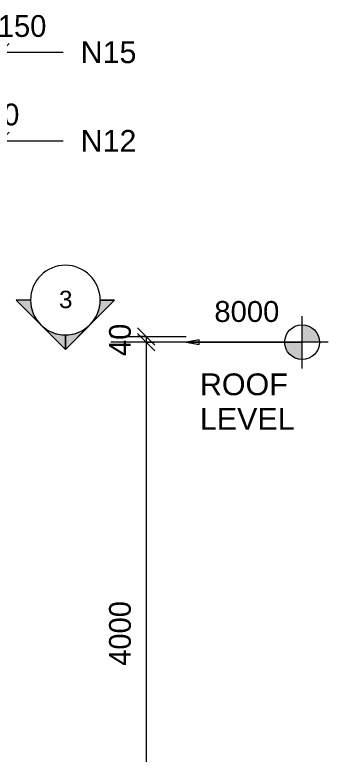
# Model space of a CAD drawing. Header units: millimetres. Extents: x -9471 to 9984, y -2794 to 13196.
# Drawn here: x -430 to 1730, y 4821 to 9916 of the extents above; entities that cross this region are included whole.
import ezdxf

# ---------------------------------------------------------------- set-up
doc = ezdxf.new("R2010")
doc.units = ezdxf.units.MM
doc.linetypes.add('Overhead', pattern=[3.97, 2.38, -1.59])
for name, color, linetype, lineweight in [('A-ANNO-DIMS', 211, 'Continuous', 9), ('A-ANNO-DIMS-60', 211, 'Continuous', 9), ('A-FLOR-OVHD', 1, 'Overhead', 18), ('G-ANNO-DIMS', 111, 'Continuous', 9), ('G-ANNO-SYMB', 111, 'Continuous', 9), ('G-ANNO-TEXT', 231, 'Continuous', 9)]:
    doc.layers.add(name, color=color, linetype=linetype, lineweight=lineweight)
doc.styles.add('Arial', font='arial.ttf', dxfattribs={"height": 120})
doc.styles.add('Arial_1', font='arial.ttf', dxfattribs={"height": 150})
doc.styles.add('Arial_2', font='arial.ttf', dxfattribs={"height": 144})
doc.styles.add('Nirmala UI Semilight', font='NirmalaS.ttf', dxfattribs={"height": 150})
doc.dimstyles.new('Arrow_Filled_-_2_5_NI_UI_1', dxfattribs={"dimscale": 304.8, "dimtxt": 157.104592, "dimasz": 0.393701, "dimexe": 0.19685, "dimexo": 0.0625, "dimgap": 0.19685, "dimtad": 1, "dimdec": 4, "dimzin": 0, "dimdsep": 46, "dimtxsty": 'Nirmala UI Semilight', "dimblk1": 'OBLIQUE', "dimblk2": 'OBLIQUE', "dimsah": 1, "dimcen": 0.09, "dimazin": 0, "dimtfac": 1, "dimtdec": 4, "dimtix": 1, "dimtmove": 0, "dimatfit": 3, "dimfxl": 0.19685, "dimfxlon": 1, "dimtvp": 1, "dimtolj": 1, "dimtzin": 0, "dimarcsym": 2})
doc.dimstyles.new('Arrow_Filled_-_2_5_NI_UI_2', dxfattribs={"dimscale": 304.8, "dimtxt": 157.104592, "dimasz": 0.393701, "dimexe": 0.19685, "dimexo": 0.0625, "dimgap": 0.19685, "dimtad": 1, "dimdec": 4, "dimzin": 0, "dimdsep": 46, "dimtxsty": 'Nirmala UI Semilight', "dimblk1": 'OBLIQUE', "dimblk2": 'OBLIQUE', "dimsah": 1, "dimcen": 0.09, "dimazin": 0, "dimtfac": 1, "dimtdec": 4, "dimtix": 1, "dimtmove": 1, "dimatfit": 3, "dimfxl": 0.19685, "dimfxlon": 1, "dimtvp": 1, "dimtolj": 1, "dimtzin": 0, "dimarcsym": 2})

# ---------------------------------------------------------------- blocks, each defined once
blk = doc.blocks.new('DIMBLOCK17-Elevation Front')
at = {"layer": 'A-ANNO-DIMS-60'}
for p, q in [((-628.5, 9048.5), (-568.5, 9108.5)), ((-628.5, 9048.5), (-628.5, 9108.5)), ((-528.5, 9048.5), (-468.5, 9108.5)), ((-528.5, 9048.5), (-528.5, 9108.5)), ((-628.5, 9048.5), (-688.5, 8988.5)), ((-628.5, 9048.5), (-528.5, 9048.5)), ((-628.5, 9048.5), (-628.5, 8988.5)), ((-528.5, 9048.5), (-588.5, 8988.5)), ((-528.5, 9048.5), (-528.5, 8988.5))]:
    blk.add_line(p, q, dxfattribs=at)
at = {"layer": 'A-ANNO-DIMS-60', "color": 0, "insert": (-732.8, 9304.3), "char_height": 150, "width": 370.196, "attachment_point": 1, "line_spacing_factor": 1.142579, "style": 'Nirmala UI Semilight'}
blk.add_mtext('100', dxfattribs=at)
blk = doc.blocks.new('_Oblique')
at = {"color": 0, "linetype": 'ByBlock', "lineweight": -2}
blk.add_line((-0.5, -0.5), (0.5, 0.5), dxfattribs=at)
blk = doc.blocks.new('DIMBLOCK24-Elevation Front')
at = {"layer": 'A-ANNO-DIMS-60'}
for p, q in [((-678, 9658.3), (-618, 9718.3)), ((-678, 9658.3), (-678, 9718.3)), ((-528.5, 9658.3), (-468.5, 9718.3)), ((-528.5, 9658.3), (-528.5, 9718.3)), ((-678, 9658.3), (-738, 9598.3)), ((-678, 9658.3), (-528.5, 9658.3)), ((-678, 9658.3), (-678, 9598.3)), ((-528.5, 9658.3), (-588.5, 9598.3)), ((-528.5, 9658.3), (-528.5, 9598.3))]:
    blk.add_line(p, q, dxfattribs=at)
blk.add_ellipse((-546.8, 9658.3), major_axis=(0, 202.8), ratio=0.278777, start_param=0, end_param=1.570796, dxfattribs=at)
at = {"layer": 'A-ANNO-DIMS-60', "color": 0, "insert": (-546.8, 9914), "char_height": 150, "width": 370.196, "attachment_point": 1, "line_spacing_factor": 1.142579, "style": 'Nirmala UI Semilight'}
blk.add_mtext('150', dxfattribs=at)
blk = doc.blocks.new('DIMBLOCK87-Elevation Front')
at = {"layer": 'A-ANNO-DIMS-60'}
for p, q in [((475.4, 7700), (415.4, 7760)), ((475.4, 7660), (415.4, 7720)), ((475.4, 7700), (415.4, 7700)), ((475.4, 7700), (475.4, 7660)), ((475.4, 7700), (535.4, 7640)), ((475.4, 7700), (535.4, 7700)), ((475.4, 7660), (415.4, 7660)), ((475.4, 7660), (535.4, 7600)), ((475.4, 7660), (535.4, 7660))]:
    blk.add_line(p, q, dxfattribs=at)
at = {"layer": 'A-ANNO-DIMS-60', "color": 0, "insert": (219.7, 7564.3), "char_height": 150, "width": 277.647, "attachment_point": 1, "rotation": 90, "line_spacing_factor": 1.142579, "style": 'Nirmala UI Semilight'}
blk.add_mtext('40', dxfattribs=at)
blk = doc.blocks.new('DIMBLOCK88-Elevation Front')
at = {"layer": 'A-ANNO-DIMS-60'}
for p, q in [((475.4, 7660), (415.4, 7720)), ((475.4, 7660), (415.4, 7660)), ((475.4, 7660), (475.4, 3660)), ((475.4, 7660), (535.4, 7600)), ((475.4, 7660), (535.4, 7660)), ((475.4, 3660), (415.4, 3720)), ((475.4, 3660), (415.4, 3660)), ((475.4, 3660), (535.4, 3600)), ((475.4, 3660), (535.4, 3660))]:
    blk.add_line(p, q, dxfattribs=at)
at = {"layer": 'A-ANNO-DIMS-60', "color": 0, "insert": (219.7, 5430.1), "char_height": 150, "width": 551.866, "attachment_point": 1, "rotation": 90, "line_spacing_factor": 1.142579, "style": 'Nirmala UI Semilight'}
blk.add_mtext('4000', dxfattribs=at)
blk = doc.blocks.new('Spot Elevations - M_Spot Elevation - Target Filled-10609-Elevation Front')
at = {"layer": 'G-ANNO-DIMS'}
h = blk.add_hatch(color=256, dxfattribs=at)
edge = h.paths.add_edge_path()
edge.add_line((1549.6, 7660), (1669.6, 7660))
edge.add_arc((1549.6, 7660), 120, 0, 90)
edge.add_line((1549.6, 7780), (1549.6, 7660))
h = blk.add_hatch(color=256, dxfattribs=at)
edge = h.paths.add_edge_path()
edge.add_line((1549.6, 7660), (1429.6, 7660))
edge.add_arc((1549.6, 7660), 120, 180, 270)
edge.add_line((1549.6, 7540), (1549.6, 7660))
for p, q in [((1549.6, 7480), (1549.6, 7840)), ((1729.6, 7660), (709.6, 7660))]:
    blk.add_line(p, q, dxfattribs=at)
blk.add_circle((1549.6, 7660), 120, dxfattribs=at)
blk = doc.blocks.new('Detail View - M_Section Head - Filled SHOP DWG-1002450-Elevation Front')
at = {"layer": 'G-ANNO-SYMB'}
h = blk.add_hatch(color=256, dxfattribs=at)
edge = h.paths.add_edge_path()
edge.add_line((-420.8, -389.7), (-321.4, -389.7))
edge.add_arc((-81.4, -389.7), 240, 180, 225)
edge.add_line((-251.1, -559.5), (-420.8, -389.7))
h = blk.add_hatch(color=256, dxfattribs=at)
edge = h.paths.add_edge_path()
edge.add_line((258, -389.7), (88.3, -559.5))
edge.add_arc((-81.4, -389.7), 240, 315, 360)
edge.add_line((158.6, -389.7), (258, -389.7))
h = blk.add_hatch(color=256, dxfattribs=at)
edge = h.paths.add_edge_path()
edge.add_line((-81.4, -729.2), (-251.1, -559.5))
edge.add_arc((-81.4, -389.7), 240, 225, 270)
edge.add_line((-81.4, -629.7), (-81.4, -729.2))
h = blk.add_hatch(color=256, dxfattribs=at)
edge = h.paths.add_edge_path()
edge.add_line((-81.4, -729.2), (-81.4, -629.7))
edge.add_arc((-81.4, -389.7), 240, 270, 315)
edge.add_line((88.3, -559.5), (-81.4, -729.2))
for p, q in [((-81.4, -729.2), (-420.8, -389.7)), ((-321.4, -389.7), (-420.8, -389.7)), ((-420.8, -389.7), (-251.1, -559.5)), ((-321.4, -389.7), (-420.8, -389.7)), ((-81.4, -729.2), (258, -389.7)), ((88.3, -559.5), (258, -389.7)), ((158.6, -389.7), (258, -389.7)), ((258, -389.7), (158.6, -389.7)), ((-251.1, -559.5), (-81.4, -729.2)), ((-81.4, -729.2), (88.3, -559.5)), ((-81.4, -629.7), (-81.4, -729.2)), ((-81.4, -729.2), (-81.4, -629.7))]:
    blk.add_line(p, q, dxfattribs=at)
for start, end in [(360, 180), (180, 360), (180, 225), (315, 0), (225, 270), (270, 315)]:
    blk.add_arc((-81.4, -389.7), 240, start, end, dxfattribs=at)

msp = doc.modelspace()

# ---------------------------------------------------------------- hatches: boundary and pattern name
at = {"layer": 'G-ANNO-DIMS'}
msp.add_hatch(color=256, dxfattribs=at).paths.add_polyline_path([(751.45389, 7660.00977), (841.45389, 7644.14034), (841.45389, 7675.87919)])

# ---------------------------------------------------------------- linework, layer by layer
at = {"layer": 'A-FLOR-OVHD'}
for p, q in [((231.45389, 7700.00977), (751.45389, 7700.00977)), ((751.45389, 7660.00977), (231.45389, 7660.00977))]:
    msp.add_line(p, q, dxfattribs=at)
at = {"layer": 'G-ANNO-DIMS'}
for p, q in [((841.45389, 7675.87919), (751.45389, 7660.00977)), ((751.45389, 7660.00977), (841.45389, 7644.14034)), ((751.45389, 7660.00977), (1176.59718, 7660.00977)), ((841.45389, 7644.14034), (841.45389, 7675.87919)), ((1176.59718, 7660.00977), (1549.59657, 7660.00977))]:
    msp.add_line(p, q, dxfattribs=at)
at = {"layer": 'G-ANNO-TEXT', "color": 7}
for p, q in [((-528.69385, 9658.28209), (-96.06699, 9658.28209)), ((-528.69385, 9047.34051), (-96.06699, 9047.34051))]:
    msp.add_line(p, q, dxfattribs=at)

# ---------------------------------------------------------------- block references
at = {"layer": 'G-ANNO-DIMS'}
msp.add_blockref('Spot Elevations - M_Spot Elevation - Target Filled-10609-Elevation Front', (0, 0), dxfattribs=at)
at = {"layer": 'G-ANNO-SYMB'}
msp.add_blockref('Detail View - M_Section Head - Filled SHOP DWG-1002450-Elevation Front', (0, 8340), dxfattribs=at)

# ---------------------------------------------------------------- texts
at = {"layer": 'G-ANNO-SYMB', "insert": (-125.39593, 8014.85414), "char_height": 120, "width": 115.443, "attachment_point": 1, "style": 'Arial'}
msp.add_mtext('3', dxfattribs=at)
at = {"layer": 'G-ANNO-TEXT', "color": 7, "char_height": 150, "attachment_point": 1, "style": 'Arial_1'}
for s, insert, width in [('N15', (23.93301, 9733.28209), 461.772), ('N12', (23.93301, 9122.34051), 461.772), ('ROOF', (845.72865, 7445.00158), 731.139), ('LEVEL', (845.72865, 7206.87658), 784.050375)]:
    msp.add_mtext(s, dxfattribs=dict(at, insert=insert, width=width))

# ---------------------------------------------------------------- dimensions: what is measured, and where the dimension line sits
at = {"layer": 'A-ANNO-DIMS'}
dim = msp.add_linear_dim(base=(-528.54611, 9658.32901), p1=(-678.04611, 9598.32901), p2=(-528.54611, 9598.32901), dimstyle='Arrow_Filled_-_2_5_NI_UI_2', override={"dimpost": '<>', "dimfxl": 149.5}, dxfattribs=at)
dim.commit()
dim.dimension.update_dxf_attribs({"geometry": 'DIMBLOCK24-Elevation Front', "text_midpoint": (-361.65615, 9814.03217), "dimtype": 160})
dim = msp.add_linear_dim(base=(-528.54611, 9048.54709), p1=(-628.54611, 8988.54709), p2=(-528.54611, 8988.54709), dimstyle='Arrow_Filled_-_2_5_NI_UI_1', override={"dimpost": '<>', "dimfxl": 100}, dxfattribs=at)
dim.commit()
dim.dimension.update_dxf_attribs({"geometry": 'DIMBLOCK17-Elevation Front', "text_midpoint": (-578.54611, 9186.47596)})
for base, p1, p2, override, picture, middle in [((475.42834, 7660.00977), (535.42834, 7700.00977), (535.42834, 7660.00977), {"dimpost": '<>', "dimfxl": 40}, 'DIMBLOCK87-Elevation Front', (337.91787, 7680.00977)), ((475.42834, 3660.00977), (535.42834, 7660.00977), (415.42834, 3660.00977), {"dimpost": '<>', "dimfxl": 4001.799595}, 'DIMBLOCK88-Elevation Front', (337.91787, 5660.00977))]:
    dim = msp.add_linear_dim(base=base, p1=p1, p2=p2, angle=90, dimstyle='Arrow_Filled_-_2_5_NI_UI_1', override=override, dxfattribs=at)
    dim.commit()
    dim.dimension.update_dxf_attribs({"geometry": picture, "text_midpoint": middle})

# ---------------------------------------------------------------- next in the draw order: texts
at = {"layer": 'G-ANNO-DIMS', "insert": (945.28552, 7943.73564), "char_height": 144, "width": 535.9465296, "attachment_point": 1, "line_spacing_factor": 0.941778, "style": 'Arial_2', "bg_fill": 3, "box_fill_scale": 0, "bg_fill_color": 256, "bg_fill_true_color": 3254780160, "bg_fill_transparency": 256}
msp.add_mtext('8000', dxfattribs=at)

doc.saveas('drawing.dxf')
